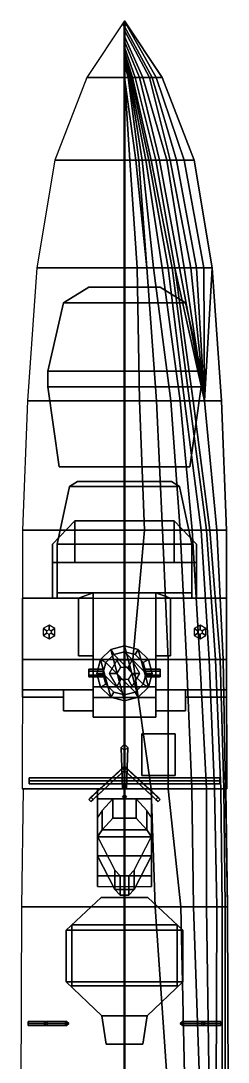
# Model space of a CAD drawing. Extents: x -4.9 to 4.9, y -42.7 to 42.6.
# Drawn here: x -4.89 to 4.89, y -6.42 to 42.65 of the extents above; entities that cross this region are included whole.
import ezdxf

# ---------------------------------------------------------------- set-up
doc = ezdxf.new("R2010")
doc.units = 0
doc.layers.get('0').update_dxf_attribs({"linetype": 'CONTINUOUS'})

msp = doc.modelspace()

# ---------------------------------------------------------------- linework, layer by layer
for points in [[(0, 42.65, 6.08), (-1.78, 39.98, 5.79), (1.78, 39.98, 5.79), (0, 42.65, 6.08)], [(0, 42.59, 6.07), (-0.1, 42.49, 6.06), (-0.1, 42.49, 9.1), (0, 42.59, 9.1)], [(0.1, 42.49, 9.1), (0, 42.59, 9.1), (-0.1, 42.49, 9.1), (0, 42.39, 9.1)], [(-0.1, 42.49, 6.06), (0, 42.39, 6.05), (0, 42.39, 9.1), (-0.1, 42.49, 9.1)], [(-0.02, 6.52, 20.06), (0.01, 6.51, 20.08), (0.01, 42.49, 8.807), (-0.02, 42.49, 8.79)], [(0.01, 6.53, 20.04), (-0.02, 6.52, 20.06), (-0.02, 42.49, 8.79), (0.01, 42.49, 8.773)], [(0.01, 6.71, 18.51), (-0.02, 6.7, 18.53), (-0.02, 42.49, 8.79), (0.01, 42.49, 8.77)], [(-0.02, 6.7, 18.53), (0.01, 6.69, 18.55), (0.01, 42.49, 8.81), (-0.02, 42.49, 8.79)], [(0, 42.65, 6.08), (1.78, 39.98, 5.79), (1.5, 39.98, 5.36), (0, 42.63, 5.88)], [(0, 42.63, 5.88), (1.5, 39.98, 5.36), (1.31, 39.98, 5.01), (0, 42.38, 5.31)], [(0.1, 42.49, 6.06), (0, 42.59, 6.07), (0, 42.59, 9.1), (0.1, 42.49, 9.1)], [(0, 42.39, 6.05), (0.1, 42.49, 6.06), (0.1, 42.49, 9.1), (0, 42.39, 9.1)], [(0, 42.38, 5.31), (1.31, 39.98, 5.01), (1.18, 39.98, 4.76), (0, 42.19, 4.76)], [(0.01, 6.51, 20.08), (0.01, 6.53, 20.04), (0.01, 42.49, 8.773), (0.01, 42.49, 8.807)], [(0.01, 6.69, 18.55), (0.01, 6.71, 18.51), (0.01, 42.49, 8.77), (0.01, 42.49, 8.81)], [(0, 42.19, 4.76), (1.18, 39.98, 4.76), (0.87, 39.98, 3.96), (0, 41.91, 3.96)], [(0, 41.91, 3.96), (0.87, 39.98, 3.96), (0.7, 39.98, 3.33), (0, 41.67, 3.33)], [(0, 41.67, 3.33), (0.7, 39.98, 3.33), (0.51, 39.98, 2.51), (0, 41.41, 2.51)], [(0, 41.41, 2.51), (0.51, 39.98, 2.51), (0.38, 39.98, 1.72), (0, 41.19, 1.72)], [(0, 41.05, 1.25), (0, 41.19, 1.72), (0.38, 39.98, 1.72), (0.31, 39.98, 1.25)], [(0.25, 39.98, 0.73), (0, 40.89, 0.73), (0, 41.05, 1.25), (0.31, 39.98, 1.25)], [(0.22, 39.98, 0.36), (0, 40.82, 0.36), (0, 40.89, 0.73), (0.25, 39.98, 0.73)], [(0.18, 39.98, -0.31), (0, 40.61, -0.31), (0, 40.82, 0.36), (0.22, 39.98, 0.36)], [(0, 39.98, -2.97), (0, 39.98, -2.97), (0, 40.61, -0.31), (0.18, 39.98, -0.31)], [(-1.78, 39.98, 5.79), (-3.28, 36.08, 5.37), (3.28, 36.08, 5.37), (1.78, 39.98, 5.79)], [(0, 36.08, -2.97), (0, 39.98, -2.97), (0, 39.98, -2.97), (0.25, 36.08, -2.88)], [(0.25, 36.08, -2.88), (0, 39.98, -2.97), (0, 39.98, -2.97), (0.54, 36.08, -2.61)], [(0.54, 36.08, -2.61), (0, 39.98, -2.97), (0.18, 39.98, -0.31), (0.68, 36.08, -2.43)], [(0.68, 36.08, -2.43), (0.18, 39.98, -0.31), (0.22, 39.98, 0.36), (0.84, 36.08, -2.1)], [(0.84, 36.08, -2.1), (0.22, 39.98, 0.36), (0.25, 39.98, 0.73), (1.01, 36.08, -1.63)], [(1.01, 36.08, -1.63), (0.25, 39.98, 0.73), (0.31, 39.98, 1.25), (1.14, 36.08, -1.13)], [(0.31, 39.98, 1.25), (0.38, 39.98, 1.72), (1.26, 36.08, -0.33), (1.14, 36.08, -1.13)], [(0.51, 39.98, 2.51), (1.47, 36.08, 0.85), (1.26, 36.08, -0.33), (0.38, 39.98, 1.72)], [(0.7, 39.98, 3.33), (1.65, 36.08, 1.68), (1.47, 36.08, 0.85), (0.51, 39.98, 2.51)], [(0.87, 39.98, 3.96), (1.99, 36.08, 2.83), (1.65, 36.08, 1.68), (0.7, 39.98, 3.33)], [(1.18, 39.98, 4.76), (2.15, 36.08, 3.26), (1.99, 36.08, 2.83), (0.87, 39.98, 3.96)], [(1.31, 39.98, 5.01), (2.46, 36.08, 4.01), (2.15, 36.08, 3.26), (1.18, 39.98, 4.76)], [(1.5, 39.98, 5.36), (2.82, 36.08, 4.69), (2.46, 36.08, 4.01), (1.31, 39.98, 5.01)], [(1.78, 39.98, 5.79), (3.28, 36.08, 5.37), (2.82, 36.08, 4.69), (1.5, 39.98, 5.36)], [(-3.28, 36.08, 5.37), (-4.13, 31.01, 4.76), (4.13, 31.01, 4.76), (3.28, 36.08, 5.37)], [(0, 31.01, -2.99), (0, 36.08, -2.97), (0.25, 36.08, -2.88), (0.6, 31.01, -2.85)], [(0.6, 31.01, -2.85), (0.25, 36.08, -2.88), (0.54, 36.08, -2.61), (1.06, 31.01, -2.64)], [(1.06, 31.01, -2.64), (0.54, 36.08, -2.61), (0.68, 36.08, -2.43), (1.06, 31.01, -2.64)], [(1.06, 31.01, -2.64), (0.68, 36.08, -2.43), (0.84, 36.08, -2.1), (1.37, 31.01, -2.46)], [(1.37, 31.01, -2.46), (0.84, 36.08, -2.1), (1.01, 36.08, -1.63), (1.77, 31.01, -2.13)], [(1.77, 31.01, -2.13), (1.01, 36.08, -1.63), (1.14, 36.08, -1.13), (2.06, 31.01, -1.66)], [(2.06, 31.01, -1.66), (1.14, 36.08, -1.13), (1.26, 36.08, -0.33), (2.25, 31.01, -1.16)], [(1.26, 36.08, -0.33), (1.47, 36.08, 0.85), (2.37, 31.01, -0.5), (2.25, 31.01, -1.16)], [(1.65, 36.08, 1.68), (2.6, 31.01, 0.96), (2.37, 31.01, -0.5), (1.47, 36.08, 0.85)], [(1.99, 36.08, 2.83), (2.82, 31.01, 1.87), (2.6, 31.01, 0.96), (1.65, 36.08, 1.68)], [(2.15, 36.08, 3.26), (3.13, 31.01, 2.84), (2.82, 31.01, 1.87), (1.99, 36.08, 2.83)], [(2.46, 36.08, 4.01), (3.4, 31.01, 3.51), (3.13, 31.01, 2.84), (2.15, 36.08, 3.26)], [(2.82, 36.08, 4.69), (3.74, 31.01, 4.18), (3.4, 31.01, 3.51), (2.46, 36.08, 4.01)], [(3.28, 36.08, 5.37), (4.13, 31.01, 4.76), (3.74, 31.01, 4.18), (2.82, 36.08, 4.69)], [(-4.13, 31.01, 4.76), (-4.58, 24.75, 4.7), (4.58, 24.75, 4.7), (4.13, 31.01, 4.76)], [(0.71, 24.75, -2.88), (0, 24.75, -2.99), (0, 31.01, -2.99), (0.6, 31.01, -2.85)], [(1.06, 31.01, -2.64), (1.51, 24.75, -2.65), (0.71, 24.75, -2.88), (0.6, 31.01, -2.85)], [(1.37, 31.01, -2.46), (2.18, 24.75, -2.3), (1.51, 24.75, -2.65), (1.06, 31.01, -2.64)], [(1.77, 31.01, -2.13), (2.62, 24.75, -1.9), (2.18, 24.75, -2.3), (1.37, 31.01, -2.46)], [(2.06, 31.01, -1.66), (2.83, 24.75, -1.59), (2.62, 24.75, -1.9), (1.77, 31.01, -2.13)], [(2.25, 31.01, -1.16), (3.06, 24.75, -1.13), (2.83, 24.75, -1.59), (2.06, 31.01, -1.66)], [(2.37, 31.01, -0.5), (3.24, 24.75, -0.56), (3.06, 24.75, -1.13), (2.25, 31.01, -1.16)], [(3.77, 24.75, 2.04), (3.77, 24.75, 2.04), (3.24, 24.75, -0.56), (2.37, 31.01, -0.5)], [(2.37, 31.01, -0.5), (2.6, 31.01, 0.96), (3.77, 24.75, 2.04)], [(2.6, 31.01, 0.96), (2.82, 31.01, 1.87), (3.77, 24.75, 2.04)], [(2.82, 31.01, 1.87), (3.13, 31.01, 2.84), (3.77, 24.75, 2.04)], [(3.13, 31.01, 2.84), (3.4, 31.01, 3.51), (3.77, 24.75, 2.04)], [(3.4, 31.01, 3.51), (3.74, 31.01, 4.18), (3.77, 24.75, 2.04)], [(3.74, 31.01, 4.18), (4.13, 31.01, 4.76), (3.77, 24.75, 2.04)], [(4.13, 31.01, 4.76), (4.58, 24.75, 4.7), (3.77, 24.75, 2.04)], [(-1.68, 30.1, 4.75), (-2.88, 29.36, 4.74), (-2.88, 29.36, 4.98), (-1.68, 30.1, 4.98)], [(-1.68, 30.1, 4.98), (-2.88, 29.36, 4.98), (2.88, 29.36, 4.98), (1.68, 30.1, 4.98)], [(1.68, 30.1, 4.98), (1.68, 30.1, 4.75), (-1.68, 30.1, 4.75), (-1.68, 30.1, 4.98)], [(2.88, 29.36, 4.98), (2.88, 29.36, 4.74), (1.68, 30.1, 4.75), (1.68, 30.1, 4.98)], [(-3.61, 26.14, 4.98), (-2.88, 29.36, 4.98), (-2.88, 29.36, 4.74), (-3.61, 26.14, 4.71)], [(3.61, 26.14, 4.98), (2.88, 29.36, 4.98), (-2.88, 29.36, 4.98), (-3.61, 26.14, 4.98)], [(2.88, 29.36, 4.74), (2.88, 29.36, 4.98), (3.61, 26.14, 4.98), (3.61, 26.14, 4.71)], [(-3.61, 25.4, 4.98), (-3.61, 26.14, 4.98), (-3.61, 26.14, 4.71), (-3.61, 25.4, 4.7)], [(3.61, 25.4, 4.98), (3.61, 26.14, 4.98), (-3.61, 26.14, 4.98), (-3.61, 25.4, 4.98)], [(3.61, 26.14, 4.71), (3.61, 26.14, 4.98), (3.61, 25.4, 4.98), (3.61, 25.4, 4.7)], [(-3.08, 21.63, 4.98), (-3.61, 25.4, 4.98), (-3.61, 25.4, 4.7), (-3.08, 21.63, 4.7)], [(3.08, 21.63, 4.98), (3.61, 25.4, 4.98), (-3.61, 25.4, 4.98), (-3.08, 21.63, 4.98)], [(3.61, 25.4, 4.7), (3.61, 25.4, 4.98), (3.08, 21.63, 4.98), (3.08, 21.63, 4.7)], [(-4.58, 24.75, 4.7), (-4.81, 18.65, 4.71), (4.81, 18.65, 4.71), (4.58, 24.75, 4.7)], [(0.94, 18.65, -2.91), (0, 18.65, -2.99), (0, 24.75, -2.99), (0.71, 24.75, -2.88)], [(1.51, 24.75, -2.65), (1.79, 18.65, -2.73), (0.94, 18.65, -2.91), (0.71, 24.75, -2.88)], [(2.18, 24.75, -2.3), (2.63, 18.65, -2.42), (1.79, 18.65, -2.73), (1.51, 24.75, -2.65)], [(2.62, 24.75, -1.9), (3.19, 18.65, -2.03), (2.63, 18.65, -2.42), (2.18, 24.75, -2.3)], [(2.83, 24.75, -1.59), (3.61, 18.65, -1.59), (3.19, 18.65, -2.03), (2.62, 24.75, -1.9)], [(3.06, 24.75, -1.13), (3.86, 18.65, -1.13), (3.61, 18.65, -1.59), (2.83, 24.75, -1.59)], [(3.24, 24.75, -0.56), (4.03, 18.65, -0.56), (3.86, 18.65, -1.13), (3.06, 24.75, -1.13)], [(3.77, 24.75, 2.04), (4.36, 18.65, 2.04), (4.03, 18.65, -0.56), (3.24, 24.75, -0.56)], [(4.58, 24.75, 4.7), (4.81, 18.65, 4.71), (4.36, 18.65, 2.04), (3.77, 24.75, 2.04)], [(3.08, 21.63, 4.7), (3.08, 21.63, 4.98), (-3.08, 21.63, 4.98), (-3.08, 21.63, 4.7)], [(-2.59, 20.7, 4.7), (-3.18, 17.99, 4.71), (-3.18, 17.99, 7.41), (-2.59, 20.7, 7.41)], [(-2.59, 20.7, 7.41), (-3.18, 17.99, 7.41), (3.18, 17.99, 7.41), (2.59, 20.7, 7.41)], [(-2.22, 20.94, 7.41), (-2.59, 20.7, 7.41), (2.59, 20.7, 7.41), (2.22, 20.94, 7.41)], [(-2.22, 20.94, 4.7), (-2.59, 20.7, 4.7), (-2.59, 20.7, 7.41), (-2.22, 20.94, 7.41)], [(2.22, 20.94, 7.41), (2.22, 20.94, 4.7), (-2.22, 20.94, 4.7), (-2.22, 20.94, 7.41)], [(2.59, 20.7, 7.41), (2.59, 20.7, 4.7), (2.22, 20.94, 4.7), (2.22, 20.94, 7.41)], [(3.18, 17.99, 7.41), (3.18, 17.99, 4.71), (2.59, 20.7, 4.7), (2.59, 20.7, 7.41)], [(-4.81, 18.65, 4.71), (-4.81, 12.55, 4.71), (4.81, 12.55, 4.71), (4.81, 18.65, 4.71)], [(-2.34, 17.12, 9.73), (-3.39, 17.12, 9.73), (-3.39, 17.99, 9.73), (-2.34, 19.09, 9.73)], [(-2.34, 19.09, 9.73), (-3.39, 17.99, 9.73), (-3.39, 17.12, 9.73), (-2.34, 17.12, 9.73)], [(-2.34, 19.09, 7.41), (-2.34, 17.12, 7.41), (-2.34, 17.12, 9.73), (-2.34, 19.09, 9.73)], [(-2.34, 19.09, 9.73), (-2.34, 17.12, 9.73), (2.34, 17.12, 9.73), (2.34, 19.09, 9.73)], [(2.34, 19.09, 9.73), (2.34, 19.09, 7.41), (-2.34, 19.09, 7.41), (-2.34, 19.09, 9.73)], [(0.4, 12.55, -2.99), (0, 12.55, -2.99), (0, 18.65, -2.99), (0.94, 18.65, -2.91)], [(1.79, 18.65, -2.73), (2.06, 12.55, -2.88), (0.4, 12.55, -2.99), (0.94, 18.65, -2.91)], [(2.63, 18.65, -2.42), (2.93, 12.55, -2.66), (2.06, 12.55, -2.88), (1.79, 18.65, -2.73)], [(2.34, 17.12, 9.73), (2.34, 17.12, 7.41), (2.34, 19.09, 7.41), (2.34, 19.09, 9.73)], [(2.34, 17.12, 9.73), (3.39, 17.12, 9.73), (3.39, 17.99, 9.73), (2.34, 19.09, 9.73)], [(2.34, 19.09, 9.73), (3.39, 17.99, 9.73), (3.39, 17.12, 9.73), (2.34, 17.12, 9.73)], [(3.19, 18.65, -2.03), (3.55, 12.55, -2.32), (2.93, 12.55, -2.66), (2.63, 18.65, -2.42)], [(3.61, 18.65, -1.59), (4, 12.55, -1.86), (3.55, 12.55, -2.32), (3.19, 18.65, -2.03)], [(3.86, 18.65, -1.13), (4.29, 12.55, -1.32), (4, 12.55, -1.86), (3.61, 18.65, -1.59)], [(4.03, 18.65, -0.56), (4.51, 12.55, -0.56), (4.29, 12.55, -1.32), (3.86, 18.65, -1.13)], [(4.36, 18.65, 2.04), (4.66, 12.55, 2.04), (4.51, 12.55, -0.56), (4.03, 18.65, -0.56)], [(4.81, 18.65, 4.71), (4.81, 12.55, 4.71), (4.66, 12.55, 2.04), (4.36, 18.65, 2.04)], [(-3.18, 17.99, 4.71), (-3.18, 15.45, 4.71), (-3.18, 15.45, 7.41), (-3.18, 17.99, 7.41)], [(-3.18, 17.99, 7.41), (-3.18, 15.45, 7.41), (3.18, 15.45, 7.41), (3.18, 17.99, 7.41)], [(3.18, 15.45, 7.41), (3.18, 15.45, 4.71), (3.18, 17.99, 4.71), (3.18, 17.99, 7.41)], [(-3.39, 17.12, 9.73), (-3.39, 15.45, 9.73), (-3.18, 15.45, 9.73), (-3.18, 17.12, 9.73)], [(-3.18, 17.12, 9.73), (-3.18, 15.45, 9.73), (-3.39, 15.45, 9.73), (-3.39, 17.12, 9.73)], [(-3.18, 17.12, 9.73), (-3.18, 15.7, 9.73), (3.18, 15.7, 9.73), (3.18, 17.12, 9.73)], [(-3.18, 17.12, 7.41), (-3.18, 15.7, 7.41), (-3.18, 15.7, 9.73), (-3.18, 17.12, 9.73)], [(-2.34, 17.12, 9.73), (-2.34, 17.12, 7.41), (-3.18, 17.12, 7.41), (-3.18, 17.12, 9.73)], [(3.18, 17.12, 9.73), (3.18, 17.12, 7.41), (2.34, 17.12, 7.41), (2.34, 17.12, 9.73)], [(3.18, 15.7, 9.73), (3.18, 15.7, 7.41), (3.18, 17.12, 7.41), (3.18, 17.12, 9.73)], [(3.18, 17.12, 9.73), (3.18, 15.45, 9.73), (3.39, 15.45, 9.73), (3.39, 17.12, 9.73)], [(3.39, 17.12, 9.73), (3.39, 15.45, 9.73), (3.18, 15.45, 9.73), (3.18, 17.12, 9.73)], [(-1.47, 15.45, 7.41), (-1.47, 11.13, 7.41), (-4.81, 11.13, 7.41), (-4.81, 15.45, 7.41)], [(-4.81, 15.45, 7.41), (-4.81, 11.13, 7.41), (-1.47, 11.13, 7.41), (-1.47, 15.45, 7.41)], [(-3.18, 15.7, 9.73), (-3.18, 15.7, 7.41), (3.18, 15.7, 7.41), (3.18, 15.7, 9.73)], [(-1.47, 15.7, 9.73), (-2.17, 15.45, 9.73), (-3.18, 15.45, 9.73), (-3.18, 15.7, 9.73)], [(-3.18, 15.7, 9.73), (-3.18, 15.45, 9.73), (-2.17, 15.45, 9.73), (-1.47, 15.7, 9.73)], [(-3.18, 15.45, 7.41), (-3.18, 15.45, 4.71), (-1.47, 15.45, 4.71), (-1.47, 15.45, 7.41)], [(-2.17, 15.45, 9.73), (-2.17, 12.72, 9.73), (-1.47, 12.72, 9.73), (-1.47, 15.7, 9.73)], [(-1.47, 15.7, 9.73), (-1.47, 12.72, 9.73), (-2.17, 12.72, 9.73), (-2.17, 15.45, 9.73)], [(-1.47, 15.7, 7.41), (-1.47, 10.76, 7.41), (-1.47, 10.76, 9.73), (-1.47, 15.7, 9.73)], [(-1.47, 15.7, 9.73), (-1.47, 10.76, 9.73), (1.47, 10.76, 9.73), (1.47, 15.7, 9.73)], [(-1.47, 15.45, 4.71), (-1.47, 11.26, 4.71), (-1.47, 11.26, 7.41), (-1.47, 15.45, 7.41)], [(1.47, 10.76, 9.73), (1.47, 10.76, 7.41), (1.47, 15.7, 7.41), (1.47, 15.7, 9.73)], [(2.17, 15.45, 9.73), (2.17, 12.72, 9.73), (1.47, 12.72, 9.73), (1.47, 15.7, 9.73)], [(1.47, 15.7, 9.73), (1.47, 12.72, 9.73), (2.17, 12.72, 9.73), (2.17, 15.45, 9.73)], [(3.18, 15.7, 9.73), (3.18, 15.45, 9.73), (2.17, 15.45, 9.73), (1.47, 15.7, 9.73)], [(1.47, 15.7, 9.73), (2.17, 15.45, 9.73), (3.18, 15.45, 9.73), (3.18, 15.7, 9.73)], [(1.47, 15.45, 7.41), (1.47, 15.45, 4.71), (3.18, 15.45, 4.71), (3.18, 15.45, 7.41)], [(1.47, 11.26, 7.41), (1.47, 11.26, 4.71), (1.47, 15.45, 4.71), (1.47, 15.45, 7.41)], [(4.81, 15.45, 7.41), (4.81, 11.13, 7.41), (1.47, 11.13, 7.41), (1.47, 15.45, 7.41)], [(1.47, 15.45, 7.41), (1.47, 11.13, 7.41), (4.81, 11.13, 7.41), (4.81, 15.45, 7.41)], [(-3.663, 13.91, 8.69), (-3.559, 13.97, 8.69), (-3.559, 14.17, 7.41), (-3.836, 14.01, 7.41)], [(-3.663, 13.79, 8.69), (-3.663, 13.91, 8.69), (-3.836, 14.01, 7.41), (-3.836, 13.69, 7.41)], [(-3.559, 13.73, 8.69), (-3.663, 13.79, 8.69), (-3.836, 13.69, 7.41), (-3.559, 13.53, 7.41)], [(-3.559, 13.97, 8.69), (-3.455, 13.91, 8.69), (-3.282, 14.01, 7.41), (-3.559, 14.17, 7.41)], [(-3.455, 13.79, 8.69), (-3.559, 13.73, 8.69), (-3.559, 13.53, 7.41), (-3.282, 13.69, 7.41)], [(-3.455, 13.91, 8.69), (-3.455, 13.79, 8.69), (-3.282, 13.69, 7.41), (-3.282, 14.01, 7.41)], [(3.457, 13.91, 8.69), (3.561, 13.97, 8.69), (3.561, 14.17, 7.41), (3.284, 14.01, 7.41)], [(3.457, 13.79, 8.69), (3.457, 13.91, 8.69), (3.284, 14.01, 7.41), (3.284, 13.69, 7.41)], [(3.561, 13.73, 8.69), (3.457, 13.79, 8.69), (3.284, 13.69, 7.41), (3.561, 13.53, 7.41)], [(3.561, 13.97, 8.69), (3.665, 13.91, 8.69), (3.838, 14.01, 7.41), (3.561, 14.17, 7.41)], [(3.665, 13.79, 8.69), (3.561, 13.73, 8.69), (3.561, 13.53, 7.41), (3.838, 13.69, 7.41)], [(3.665, 13.91, 8.69), (3.665, 13.79, 8.69), (3.838, 13.69, 7.41), (3.838, 14.01, 7.41)], [(-0.65, 13.026, 11.83), (-1.126, 12.55, 11.83), (-1.126, 12.55, 11.94), (-0.65, 13.026, 11.94)], [(-0.65, 13.026, 11.94), (-1.126, 12.55, 11.94), (-0.883, 12.41, 12.75), (-0.51, 12.783, 12.75)], [(-0.65, 10.774, 11.83), (-1.126, 12.55, 11.83), (-0.65, 13.026, 11.83), (0, 10.6, 11.83)], [(-0.51, 12.783, 12.75), (-0.883, 12.41, 12.75), (-0.883, 12.41, 13.35), (-0.51, 12.783, 13.35)], [(0.883, 11.39, 13.35), (-0.51, 12.783, 13.35), (-0.883, 12.41, 13.35), (0.51, 11.017, 13.35)], [(0, 13.2, 11.83), (-0.65, 13.026, 11.83), (-0.65, 13.026, 11.94), (0, 13.2, 11.94)], [(0, 13.2, 11.94), (-0.65, 13.026, 11.94), (-0.51, 12.783, 12.75), (0, 12.92, 12.75)], [(0, 10.6, 11.83), (-0.65, 13.026, 11.83), (0, 13.2, 11.83), (0.65, 10.774, 11.83)], [(0, 12.92, 12.75), (-0.51, 12.783, 12.75), (-0.51, 12.783, 13.35), (0, 12.92, 13.35)], [(1.02, 11.9, 13.35), (0, 12.92, 13.35), (-0.51, 12.783, 13.35), (0.883, 11.39, 13.35)], [(0.65, 13.026, 11.83), (0, 13.2, 11.83), (0, 13.2, 11.94), (0.65, 13.026, 11.94)], [(0.65, 13.026, 11.94), (0, 13.2, 11.94), (0, 12.92, 12.75), (0.51, 12.783, 12.75)], [(0.65, 10.774, 11.83), (0, 13.2, 11.83), (0.65, 13.026, 11.83), (1.126, 11.25, 11.83)], [(0.51, 12.783, 12.75), (0, 12.92, 12.75), (0, 12.92, 13.35), (0.51, 12.783, 13.35)], [(0.883, 12.41, 13.35), (0.51, 12.783, 13.35), (0, 12.92, 13.35), (1.02, 11.9, 13.35)], [(1.126, 12.55, 11.94), (0.65, 13.026, 11.94), (0.51, 12.783, 12.75), (0.883, 12.41, 12.75)], [(0.883, 12.41, 12.75), (0.51, 12.783, 12.75), (0.51, 12.783, 13.35), (0.883, 12.41, 13.35)], [(1.126, 12.55, 11.83), (0.65, 13.026, 11.83), (0.65, 13.026, 11.94), (1.126, 12.55, 11.94)], [(1.126, 11.25, 11.83), (0.65, 13.026, 11.83), (1.126, 12.55, 11.83), (1.3, 11.9, 11.83)], [(-4.81, 12.55, 4.71), (-4.82, 6.46, 4.74), (4.82, 6.46, 4.74), (4.81, 12.55, 4.71)], [(-1.126, 12.55, 11.83), (-1.3, 11.9, 11.83), (-1.3, 11.9, 11.94), (-1.126, 12.55, 11.94)], [(-1.126, 12.55, 11.94), (-1.3, 11.9, 11.94), (-1.02, 11.9, 12.75), (-0.883, 12.41, 12.75)], [(-1.126, 11.25, 11.83), (-1.3, 11.9, 11.83), (-1.126, 12.55, 11.83), (-0.65, 10.774, 11.83)], [(-0.883, 12.41, 12.75), (-1.02, 11.9, 12.75), (-1.02, 11.9, 13.35), (-0.883, 12.41, 13.35)], [(0.51, 11.017, 13.35), (-0.883, 12.41, 13.35), (-1.02, 11.9, 13.35), (0, 10.88, 13.35)], [(-0.36, 12.524, 9.73), (-0.72, 11.9, 9.73), (-0.34, 11.9, 11.83), (-0.17, 12.194, 11.83)], [(0.36, 12.524, 9.73), (-0.36, 12.524, 9.73), (-0.17, 12.194, 11.83), (0.17, 12.194, 11.83)], [(1.25, 6.46, -2.95), (0, 6.46, -2.99), (0, 12.55, -2.99), (0.4, 12.55, -2.99)], [(0.72, 11.9, 9.73), (0.36, 12.524, 9.73), (0.17, 12.194, 11.83), (0.34, 11.9, 11.83)], [(2.06, 12.55, -2.88), (2.06, 6.46, -2.88), (1.25, 6.46, -2.95), (0.4, 12.55, -2.99)], [(1.3, 11.9, 11.94), (1.126, 12.55, 11.94), (0.883, 12.41, 12.75), (1.02, 11.9, 12.75)], [(1.02, 11.9, 12.75), (0.883, 12.41, 12.75), (0.883, 12.41, 13.35), (1.02, 11.9, 13.35)], [(1.3, 11.9, 11.83), (1.126, 12.55, 11.83), (1.126, 12.55, 11.94), (1.3, 11.9, 11.94)], [(2.93, 12.55, -2.66), (3.17, 6.46, -2.66), (2.06, 6.46, -2.88), (2.06, 12.55, -2.88)], [(3.55, 12.55, -2.32), (3.86, 6.46, -2.3), (3.17, 6.46, -2.66), (2.93, 12.55, -2.66)], [(4, 12.55, -1.86), (4.25, 6.46, -1.9), (3.86, 6.46, -2.3), (3.55, 12.55, -2.32)], [(4.29, 12.55, -1.32), (4.54, 6.46, -1.32), (4.25, 6.46, -1.9), (4, 12.55, -1.86)], [(4.51, 12.55, -0.56), (4.69, 6.46, -0.56), (4.54, 6.46, -1.32), (4.29, 12.55, -1.32)], [(4.66, 12.55, 2.04), (4.76, 6.46, 2.07), (4.69, 6.46, -0.56), (4.51, 12.55, -0.56)], [(4.81, 12.55, 4.71), (4.82, 6.46, 4.74), (4.76, 6.46, 2.07), (4.66, 12.55, 2.04)], [(-1.68, 11.73, 13), (-1.68, 12.09, 13), (-1.68, 12, 12.844), (-1.68, 11.82, 12.844)], [(-1.68, 11.82, 13.156), (-1.68, 12, 13.156), (-1.68, 12.09, 13), (-1.68, 11.73, 13)], [(-0.97, 12.09, 13), (-0.99, 12, 12.844), (-1.68, 12, 12.844), (-1.68, 12.09, 13)], [(-0.99, 12, 13.156), (-0.97, 12.09, 13), (-1.68, 12.09, 13), (-1.68, 12, 13.156)], [(-0.99, 12, 12.844), (-0.99, 11.82, 12.844), (-1.68, 11.82, 12.844), (-1.68, 12, 12.844)], [(-0.99, 11.82, 13.156), (-0.99, 12, 13.156), (-1.68, 12, 13.156), (-1.68, 11.82, 13.156)], [(-0.99, 11.82, 12.844), (-0.96, 11.73, 13), (-1.68, 11.73, 13), (-1.68, 11.82, 12.844)], [(-0.96, 11.73, 13), (-0.99, 11.82, 13.156), (-1.68, 11.82, 13.156), (-1.68, 11.73, 13)], [(-1.3, 11.9, 11.83), (-1.126, 11.25, 11.83), (-1.126, 11.25, 11.94), (-1.3, 11.9, 11.94)], [(-1.3, 11.9, 11.94), (-1.126, 11.25, 11.94), (-0.883, 11.39, 12.75), (-1.02, 11.9, 12.75)], [(-1.02, 11.9, 12.75), (-0.883, 11.39, 12.75), (-0.883, 11.39, 13.35), (-1.02, 11.9, 13.35)], [(0, 10.88, 13.35), (-1.02, 11.9, 13.35), (-0.883, 11.39, 13.35), (-0.51, 11.017, 13.35)], [(-0.72, 11.9, 9.73), (-0.36, 11.276, 9.73), (-0.17, 11.606, 11.83), (-0.34, 11.9, 11.83)], [(0.36, 11.276, 9.73), (0.72, 11.9, 9.73), (0.34, 11.9, 11.83), (0.17, 11.606, 11.83)], [(1.126, 11.25, 11.94), (1.3, 11.9, 11.94), (1.02, 11.9, 12.75), (0.883, 11.39, 12.75)], [(0.883, 11.39, 12.75), (1.02, 11.9, 12.75), (1.02, 11.9, 13.35), (0.883, 11.39, 13.35)], [(0.96, 12.09, 13), (0.99, 12, 13.156), (1.68, 12, 13.156), (1.68, 12.09, 13)], [(0.99, 12, 12.844), (0.96, 12.09, 13), (1.68, 12.09, 13), (1.68, 12, 12.844)], [(0.99, 11.82, 13.156), (0.97, 11.73, 13), (1.68, 11.73, 13), (1.68, 11.82, 13.156)], [(0.97, 11.73, 13), (0.99, 11.82, 12.844), (1.68, 11.82, 12.844), (1.68, 11.73, 13)], [(0.99, 12, 13.156), (0.99, 11.82, 13.156), (1.68, 11.82, 13.156), (1.68, 12, 13.156)], [(0.99, 11.82, 12.844), (0.99, 12, 12.844), (1.68, 12, 12.844), (1.68, 11.82, 12.844)], [(1.126, 11.25, 11.83), (1.3, 11.9, 11.83), (1.3, 11.9, 11.94), (1.126, 11.25, 11.94)], [(1.68, 12, 13.156), (1.68, 11.82, 13.156), (1.68, 11.73, 13), (1.68, 12.09, 13)], [(1.68, 12.09, 13), (1.68, 11.73, 13), (1.68, 11.82, 12.844), (1.68, 12, 12.844)], [(-1.126, 11.25, 11.94), (-0.65, 10.774, 11.94), (-0.51, 11.017, 12.75), (-0.883, 11.39, 12.75)], [(-0.883, 11.39, 12.75), (-0.51, 11.017, 12.75), (-0.51, 11.017, 13.35), (-0.883, 11.39, 13.35)], [(-0.36, 11.276, 9.73), (0.36, 11.276, 9.73), (0.17, 11.606, 11.83), (-0.17, 11.606, 11.83)], [(0.65, 10.774, 11.94), (1.126, 11.25, 11.94), (0.883, 11.39, 12.75), (0.51, 11.017, 12.75)], [(0.51, 11.017, 12.75), (0.883, 11.39, 12.75), (0.883, 11.39, 13.35), (0.51, 11.017, 13.35)], [(-2.88, 11.13, 7.41), (-2.88, 10.78, 7.41), (-4.81, 10.78, 7.41), (-4.81, 11.13, 7.41)], [(-4.81, 11.13, 7.41), (-4.81, 10.78, 7.41), (-2.88, 10.78, 7.41), (-2.88, 11.13, 7.41)], [(-1.47, 11.13, 7.41), (-1.47, 10.13, 4.72), (-2.88, 10.13, 4.72), (-2.88, 11.13, 7.41)], [(-2.88, 11.13, 7.41), (-2.88, 10.13, 4.72), (-1.47, 10.13, 4.72), (-1.47, 11.13, 7.41)], [(-1.47, 11.26, 7.41), (-1.47, 11.26, 4.71), (1.47, 11.26, 4.71), (1.47, 11.26, 7.41)], [(1.47, 11.26, 7.41), (1.47, 10.76, 7.41), (-1.47, 10.76, 7.41), (-1.47, 11.26, 7.41)], [(-1.126, 11.25, 11.83), (-0.65, 10.774, 11.83), (-0.65, 10.774, 11.94), (-1.126, 11.25, 11.94)], [(-0.65, 10.774, 11.94), (0, 10.6, 11.94), (0, 10.88, 12.75), (-0.51, 11.017, 12.75)], [(-0.51, 11.017, 12.75), (0, 10.88, 12.75), (0, 10.88, 13.35), (-0.51, 11.017, 13.35)], [(0, 10.6, 11.94), (0.65, 10.774, 11.94), (0.51, 11.017, 12.75), (0, 10.88, 12.75)], [(0, 10.88, 12.75), (0.51, 11.017, 12.75), (0.51, 11.017, 13.35), (0, 10.88, 13.35)], [(0.65, 10.774, 11.83), (1.126, 11.25, 11.83), (1.126, 11.25, 11.94), (0.65, 10.774, 11.94)], [(1.47, 11.13, 7.41), (1.47, 10.13, 4.72), (2.88, 10.13, 4.72), (2.88, 11.13, 7.41)], [(2.88, 11.13, 7.41), (2.88, 10.13, 4.72), (1.47, 10.13, 4.72), (1.47, 11.13, 7.41)], [(4.81, 11.13, 7.41), (4.81, 10.78, 7.41), (2.88, 10.78, 7.41), (2.88, 11.13, 7.41)], [(2.88, 11.13, 7.41), (2.88, 10.78, 7.41), (4.81, 10.78, 7.41), (4.81, 11.13, 7.41)], [(-1.47, 10.76, 9.73), (-1.47, 10.76, 7.41), (1.47, 10.76, 7.41), (1.47, 10.76, 9.73)], [(-1.47, 10.76, 7.41), (-1.47, 9.84, 7.41), (1.47, 9.84, 7.41), (1.47, 10.76, 7.41)], [(1.47, 10.76, 7.41), (1.47, 9.84, 7.41), (-1.47, 9.84, 7.41), (-1.47, 10.76, 7.41)], [(-0.65, 10.774, 11.83), (0, 10.6, 11.83), (0, 10.6, 11.94), (-0.65, 10.774, 11.94)], [(0.01, 10.76, 7.41), (-0.02, 10.74, 7.41), (-0.02, 6.87, 18.62), (0.01, 6.887, 18.62)], [(-0.02, 10.74, 7.41), (0.01, 10.72, 7.41), (0.01, 6.853, 18.62), (-0.02, 6.87, 18.62)], [(0, 10.6, 11.83), (0.65, 10.774, 11.83), (0.65, 10.774, 11.94), (0, 10.6, 11.94)], [(0.01, 10.72, 7.41), (0.01, 10.76, 7.41), (0.01, 6.887, 18.62), (0.01, 6.853, 18.62)], [(0.81, 9.05, 7.66), (0.81, 7.08, 7.66), (2.39, 7.08, 7.66), (2.39, 9.05, 7.66)], [(0.81, 9.05, 4.72), (0.81, 7.08, 4.73), (0.81, 7.08, 7.66), (0.81, 9.05, 7.66)], [(2.39, 9.05, 7.66), (2.39, 9.05, 4.72), (0.81, 9.05, 4.72), (0.81, 9.05, 7.66)], [(2.39, 7.08, 7.66), (2.39, 7.08, 4.73), (2.39, 9.05, 4.72), (2.39, 9.05, 7.66)], [(-0.1, 6.49, 20.19), (0, 6.59, 20.19), (0, 8.56, 4.72), (-0.15, 8.41, 4.73)], [(0, 6.39, 20.19), (-0.1, 6.49, 20.19), (-0.15, 8.41, 4.73), (0, 8.26, 4.73)], [(0, 6.59, 20.19), (0.1, 6.49, 20.19), (0.15, 8.41, 4.73), (0, 8.56, 4.72)], [(0.1, 6.49, 20.19), (0, 6.39, 20.19), (0, 8.26, 4.73), (0.15, 8.41, 4.73)], [(-1.58, 6.06, 2.71), (-1.68, 5.96, 2.71), (-0.1, 7.42, 12.67), (0, 7.52, 12.67)], [(-1.68, 5.96, 2.71), (-1.58, 5.86, 2.71), (0, 7.32, 12.67), (-0.1, 7.42, 12.67)], [(-1.48, 5.96, 2.71), (-1.58, 6.06, 2.71), (0, 7.52, 12.67), (0.1, 7.42, 12.67)], [(-1.58, 5.86, 2.71), (-1.48, 5.96, 2.71), (0.1, 7.42, 12.67), (0, 7.32, 12.67)], [(1.58, 6.06, 2.71), (1.48, 5.96, 2.71), (-0.1, 7.42, 12.67), (0, 7.52, 12.67)], [(1.48, 5.96, 2.71), (1.58, 5.86, 2.71), (0, 7.32, 12.67), (-0.1, 7.42, 12.67)], [(1.68, 5.96, 2.71), (1.58, 6.06, 2.71), (0, 7.52, 12.67), (0.1, 7.42, 12.67)], [(1.58, 5.86, 2.71), (1.68, 5.96, 2.71), (0.1, 7.42, 12.67), (0, 7.32, 12.67)], [(-4.5, 6.97, 18.71), (-4.5, 6.83, 18.85), (4.5, 6.83, 18.85), (4.5, 6.97, 18.71)], [(-4.5, 6.83, 18.57), (-4.5, 6.97, 18.71), (4.5, 6.97, 18.71), (4.5, 6.83, 18.57)], [(-4.5, 6.83, 18.57), (-4.5, 6.69, 18.71), (-4.5, 6.83, 18.85), (-4.5, 6.97, 18.71)], [(0.81, 7.08, 7.66), (0.81, 7.08, 4.73), (2.39, 7.08, 4.73), (2.39, 7.08, 7.66)], [(4.5, 6.97, 18.71), (4.5, 6.83, 18.85), (4.5, 6.69, 18.71), (4.5, 6.83, 18.57)], [(-4.774, 6.46, 2.71), (-4.86, 0.9, 2.71), (4.86, 0.9, 2.71), (4.774, 6.46, 2.71)], [(-4.82, 6.46, 4.74), (-4.774, 6.46, 2.71), (4.774, 6.46, 2.71), (4.82, 6.46, 4.74)], [(-4.5, 6.83, 18.85), (-4.5, 6.69, 18.71), (4.5, 6.69, 18.71), (4.5, 6.83, 18.85)], [(-4.5, 6.69, 18.71), (-4.5, 6.83, 18.57), (4.5, 6.83, 18.57), (4.5, 6.69, 18.71)], [(-1.27, 6.46, 2.71), (-1.27, 1.86, 2.71), (-1.27, 2.36, 4.5), (-1.27, 5.99, 4.5)], [(1.27, 5.99, 4.5), (1.27, 6.46, 2.71), (-1.27, 6.46, 2.71), (-1.27, 5.99, 4.5)], [(0.1, 6.49, 20.19), (0, 6.59, 20.19), (-0.1, 6.49, 20.19), (0, 6.39, 20.19)], [(-0.02, -15.82, 11.55), (0.01, -15.82, 11.57), (0.01, 6.67, 18.76), (-0.02, 6.67, 18.74)], [(0.01, -15.82, 11.53), (-0.02, -15.82, 11.55), (-0.02, 6.67, 18.74), (0.01, 6.67, 18.72)], [(0, 6.392, 20.17), (0, 6.19, 20.17), (0, 5.99, 19.59), (0, 6.486, 19.393)], [(0, 6.486, 19.393), (0, 5.99, 19.59), (0, 6.19, 20.17), (0, 6.392, 20.17)], [(1.44, 0.9, -2.71), (0, 0.9, -2.72), (0, 6.46, -2.99), (1.25, 6.46, -2.95)], [(0.01, -15.82, 11.57), (0.01, -15.82, 11.53), (0.01, 6.67, 18.72), (0.01, 6.67, 18.76)], [(2.06, 6.46, -2.88), (2.65, 0.9, -2.61), (1.44, 0.9, -2.71), (1.25, 6.46, -2.95)], [(1.27, 2.36, 4.5), (1.27, 1.86, 2.71), (1.27, 6.46, 2.71), (1.27, 5.99, 4.5)], [(3.17, 6.46, -2.66), (3.26, 0.9, -2.45), (2.65, 0.9, -2.61), (2.06, 6.46, -2.88)], [(3.86, 6.46, -2.3), (3.86, 0.9, -2.15), (3.26, 0.9, -2.45), (3.17, 6.46, -2.66)], [(4.25, 6.46, -1.9), (4.35, 0.9, -1.63), (3.86, 0.9, -2.15), (3.86, 6.46, -2.3)], [(4.54, 6.46, -1.32), (4.61, 0.9, -1.05), (4.35, 0.9, -1.63), (4.25, 6.46, -1.9)], [(4.69, 6.46, -0.56), (4.74, 0.9, -0.26), (4.61, 0.9, -1.05), (4.54, 6.46, -1.32)], [(4.76, 6.46, 2.07), (4.86, 0.9, 2.71), (4.74, 0.9, -0.26), (4.69, 6.46, -0.56)], [(4.774, 6.46, 2.71), (4.86, 0.9, 2.71), (4.86, 0.9, 2.71), (4.76, 6.46, 2.07)], [(-1.27, 5.99, 4.5), (-1.27, 2.36, 4.5), (1.27, 2.36, 4.5), (1.27, 5.99, 4.5)], [(-0.55, 5.99, 4.5), (-1.06, 5.43, 4.5), (-1.06, 4.52, 11.11), (-0.55, 5.08, 11.19)], [(0.55, 5.99, 4.5), (-0.55, 5.99, 4.5), (-0.55, 5.08, 11.19), (0.55, 5.08, 11.19)], [(0, 6.19, 19.59), (-0.1, 6.09, 19.59), (-0.1, 6.09, 22.59), (0, 6.19, 22.59)], [(0.1, 6.09, 22.59), (0, 6.19, 22.59), (-0.1, 6.09, 22.59), (0, 5.99, 22.59)], [(0, 5.99, 19.59), (-0.1, 6.09, 19.59), (0, 6.19, 19.59), (0.1, 6.09, 19.59)], [(-0.1, 6.09, 19.59), (0, 5.99, 19.59), (0, 5.99, 22.59), (-0.1, 6.09, 22.59)], [(0.1, 6.09, 19.59), (0, 6.19, 19.59), (0, 6.19, 22.59), (0.1, 6.09, 22.59)], [(0, 5.99, 19.59), (0.1, 6.09, 19.59), (0.1, 6.09, 22.59), (0, 5.99, 22.59)], [(0.55, 5.08, 11.19), (1.06, 4.52, 11.11), (1.06, 5.43, 4.5), (0.55, 5.99, 4.5)], [(-1.06, 5.43, 4.5), (-1.27, 5.11, 4.5), (-1.27, 4.2, 11.06), (-1.06, 4.52, 11.11)], [(1.06, 4.52, 11.11), (1.27, 4.2, 11.06), (1.27, 5.11, 4.5), (1.06, 5.43, 4.5)], [(-1.27, 5.11, 4.5), (-1.27, 4.21, 4.5), (-1.27, 3.3, 10.95), (-1.27, 4.2, 11.06)], [(-0.55, 5.08, 11.19), (-1.06, 4.52, 11.11), (1.06, 4.52, 11.11), (0.55, 5.08, 11.19)], [(1.27, 4.2, 11.06), (1.27, 3.3, 10.95), (1.27, 4.21, 4.5), (1.27, 5.11, 4.5)], [(-1.06, 4.52, 11.11), (-1.27, 4.2, 11.06), (1.27, 4.2, 11.06), (1.06, 4.52, 11.11)], [(-1.27, 4.21, 4.5), (-0.45, 2.62, 4.5), (-0.45, 1.71, 10.78), (-1.27, 3.3, 10.95)], [(-1.27, 4.2, 11.06), (-1.27, 3.3, 10.95), (1.27, 3.3, 10.95), (1.27, 4.2, 11.06)], [(1.27, 3.3, 10.95), (0.45, 1.71, 10.78), (0.45, 2.62, 4.5), (1.27, 4.21, 4.5)], [(-1.27, 3.3, 10.95), (-0.45, 1.71, 10.78), (0.45, 1.71, 10.78), (1.27, 3.3, 10.95)], [(-0.45, 2.62, 4.5), (-0.21, 2.36, 4.5), (-0.21, 1.45, 10.74), (-0.45, 1.71, 10.78)], [(0.45, 1.71, 10.78), (0.21, 1.45, 10.74), (0.21, 2.36, 4.5), (0.45, 2.62, 4.5)], [(-1.27, 2.36, 4.5), (-1.27, 1.86, 2.71), (1.27, 1.86, 2.71), (1.27, 2.36, 4.5)], [(0.21, 1.45, 10.74), (-0.21, 1.45, 10.74), (-0.21, 2.36, 4.5), (0.21, 2.36, 4.5)], [(-0.45, 1.71, 10.78), (-0.21, 1.45, 10.74), (0.21, 1.45, 10.74), (0.45, 1.71, 10.78)], [(2.75, -0.2, 5.14), (-2.75, -0.2, 5.14), (-1.1, 1.34, 5.14), (1.1, 1.34, 5.14)], [(1.1, 1.34, 5.14), (-1.1, 1.34, 5.14), (-2.75, -0.2, 5.14), (2.75, -0.2, 5.14)], [(-4.86, 0.9, 2.71), (-4.89, -7.73, 2.73), (4.89, -7.73, 2.73), (4.86, 0.9, 2.71)], [(2.05, -7.73, -2.57), (0, -7.73, -2.62), (0, 0.9, -2.72), (1.44, 0.9, -2.71)], [(2.65, 0.9, -2.61), (2.84, -7.73, -2.43), (2.05, -7.73, -2.57), (1.44, 0.9, -2.71)], [(3.26, 0.9, -2.45), (3.55, -7.73, -2.15), (2.84, -7.73, -2.43), (2.65, 0.9, -2.61)], [(3.86, 0.9, -2.15), (4, -7.73, -1.81), (3.55, -7.73, -2.15), (3.26, 0.9, -2.45)], [(4.35, 0.9, -1.63), (4.32, -7.73, -1.41), (4, -7.73, -1.81), (3.86, 0.9, -2.15)], [(4.61, 0.9, -1.05), (4.6, -7.73, -0.78), (4.32, -7.73, -1.41), (4.35, 0.9, -1.63)], [(4.74, 0.9, -0.26), (4.74, -7.73, -0.23), (4.6, -7.73, -0.78), (4.61, 0.9, -1.05)], [(4.86, 0.9, 2.71), (4.89, -7.73, 2.73), (4.74, -7.73, -0.23), (4.74, 0.9, -0.26)], [(-2.48, 0.05, 2.71), (-2.48, -2.83, 2.71), (-2.48, -2.83, 5.14), (-2.48, 0.05, 5.14)], [(2.48, 0.05, 5.14), (2.48, 0.05, 2.71), (-2.48, 0.05, 2.71), (-2.48, 0.05, 5.14)], [(2.48, -2.83, 5.14), (2.48, -2.83, 2.71), (2.48, 0.05, 2.71), (2.48, 0.05, 5.14)], [(2.75, -2.64, 5.14), (-2.75, -2.64, 5.14), (-2.75, -0.2, 5.14), (2.75, -0.2, 5.14)], [(2.75, -0.2, 5.14), (-2.75, -0.2, 5.14), (-2.75, -2.64, 5.14), (2.75, -2.64, 5.14)], [(2.75, -2.64, 5.14), (-2.75, -2.64, 5.14), (-1.07, -4.24, 5.14), (1.07, -4.24, 5.14)], [(1.07, -4.24, 5.14), (-1.07, -4.24, 5.14), (-2.75, -2.64, 5.14), (2.75, -2.64, 5.14)], [(-2.48, -2.83, 5.14), (-2.48, -2.83, 2.71), (2.48, -2.83, 2.71), (2.48, -2.83, 5.14)], [(0.86, -5.57, 5.14), (-0.86, -5.57, 5.14), (-1.07, -4.24, 5.14), (1.07, -4.24, 5.14)], [(1.07, -4.24, 5.14), (-1.07, -4.24, 5.14), (-0.86, -5.57, 5.14), (0.86, -5.57, 5.14)], [(-2.73, -4.5, 6.84), (-2.83, -4.6, 6.74), (-4.54, -4.6, 6.74), (-4.54, -4.5, 6.84)], [(-2.63, -4.6, 6.94), (-2.73, -4.5, 6.84), (-4.54, -4.5, 6.84), (-4.54, -4.6, 6.94)], [(-4.54, -4.7, 6.84), (-4.54, -4.6, 6.94), (-4.54, -4.5, 6.84), (-4.54, -4.6, 6.74)], [(-2.73, -4.7, 6.84), (-2.63, -4.6, 6.94), (-4.54, -4.6, 6.94), (-4.54, -4.7, 6.84)], [(-2.83, -4.6, 6.74), (-2.73, -4.7, 6.84), (-4.54, -4.7, 6.84), (-4.54, -4.6, 6.74)], [(-3.7, -4.5, 2.72), (-3.8, -4.6, 2.72), (-2.83, -4.6, 4), (-2.73, -4.5, 3.95)], [(-3.8, -4.6, 2.72), (-3.7, -4.7, 2.72), (-2.73, -4.7, 3.95), (-2.83, -4.6, 4)], [(-3.6, -4.6, 2.72), (-3.7, -4.5, 2.72), (-2.73, -4.5, 3.95), (-2.63, -4.6, 3.9)], [(-3.7, -4.7, 2.72), (-3.6, -4.6, 2.72), (-2.63, -4.6, 3.9), (-2.73, -4.7, 3.95)], [(-2.73, -4.5, 3.95), (-2.83, -4.6, 4), (-2.83, -4.6, 6.74), (-2.73, -4.5, 6.84)], [(-2.83, -4.6, 4), (-2.73, -4.7, 3.95), (-2.73, -4.7, 6.84), (-2.83, -4.6, 6.74)], [(-2.63, -4.6, 3.9), (-2.73, -4.5, 3.95), (-2.73, -4.5, 6.84), (-2.63, -4.6, 6.94)], [(-2.73, -4.7, 3.95), (-2.63, -4.6, 3.9), (-2.63, -4.6, 6.94), (-2.73, -4.7, 6.84)], [(2.73, -4.5, 6.84), (2.63, -4.6, 6.94), (4.54, -4.6, 6.94), (4.54, -4.5, 6.84)], [(2.73, -4.5, 3.95), (2.63, -4.6, 3.9), (2.63, -4.6, 6.94), (2.73, -4.5, 6.84)], [(3.7, -4.5, 2.72), (3.6, -4.6, 2.72), (2.63, -4.6, 3.9), (2.73, -4.5, 3.95)], [(2.63, -4.6, 6.94), (2.73, -4.7, 6.84), (4.54, -4.7, 6.84), (4.54, -4.6, 6.94)], [(2.63, -4.6, 3.9), (2.73, -4.7, 3.95), (2.73, -4.7, 6.84), (2.63, -4.6, 6.94)], [(3.6, -4.6, 2.72), (3.7, -4.7, 2.72), (2.73, -4.7, 3.95), (2.63, -4.6, 3.9)], [(2.83, -4.6, 6.74), (2.73, -4.5, 6.84), (4.54, -4.5, 6.84), (4.54, -4.6, 6.74)], [(2.83, -4.6, 4), (2.73, -4.5, 3.95), (2.73, -4.5, 6.84), (2.83, -4.6, 6.74)], [(3.8, -4.6, 2.72), (3.7, -4.5, 2.72), (2.73, -4.5, 3.95), (2.83, -4.6, 4)], [(2.73, -4.7, 6.84), (2.83, -4.6, 6.74), (4.54, -4.6, 6.74), (4.54, -4.7, 6.84)], [(2.73, -4.7, 3.95), (2.83, -4.6, 4), (2.83, -4.6, 6.74), (2.73, -4.7, 6.84)], [(3.7, -4.7, 2.72), (3.8, -4.6, 2.72), (2.83, -4.6, 4), (2.73, -4.7, 3.95)], [(4.54, -4.5, 6.84), (4.54, -4.6, 6.94), (4.54, -4.7, 6.84), (4.54, -4.6, 6.74)]]:
    msp.add_3dface(points)

doc.saveas('drawing.dxf')
